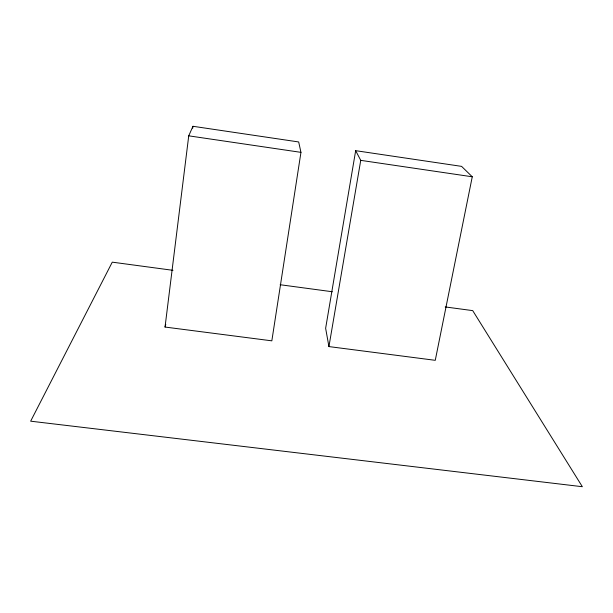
<?xml version="1.0" encoding="UTF-8"?>
<svg xmlns="http://www.w3.org/2000/svg" width="613" height="613" viewBox="0 0 613 613"><rect width="100%" height="100%" fill="white"/><g stroke="black" fill="none" stroke-linecap="round" stroke-linejoin="round"><path stroke-width="0.92" d="M165.035 327.051L188.735 135.833L192.957 126.286L298.684 141.955L300.952 152.353L271.835 340.836L165.035 327.051L165.763 324.369M192.72 128.186L192.957 126.286M355.663 150.675L325.633 328.284L328.928 346.583L435.261 360.321L472.263 176.782L461.581 166.368L355.663 150.675L360.743 160.353L328.928 346.583M172.981 270.325L112.271 262.157L30.65 421.185L582.35 486.714L472.715 310.622L445.207 306.929M280.164 284.731L332.33 291.75M360.743 160.353L472.263 176.782M188.735 135.833L300.952 152.353"/></g></svg>
